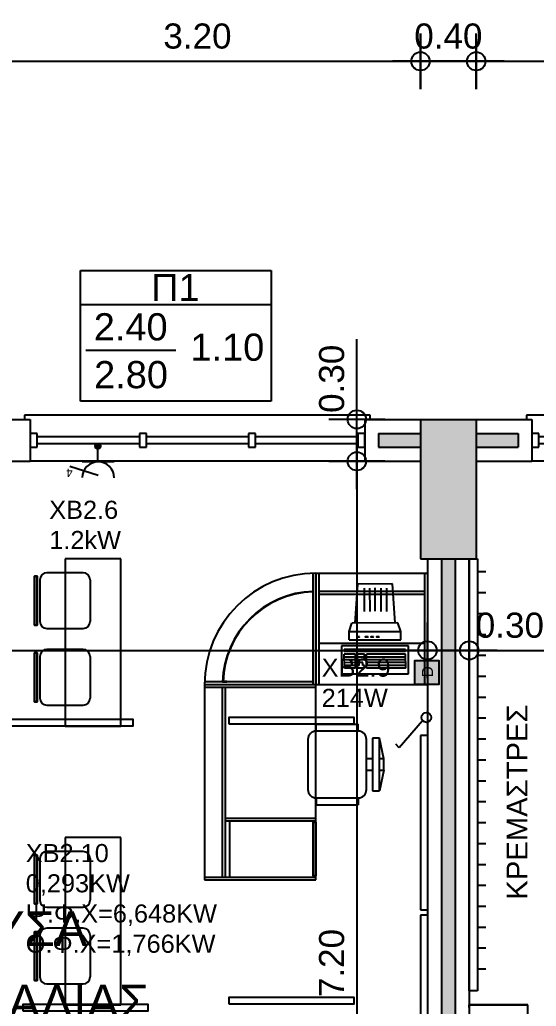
# Model space of a CAD drawing. Header units: metres. Extents: x -11 to 85, y -301 to 135.
# Drawn here: x 26.4 to 30.1, y -32.7 to -25.63 of the extents above; entities that cross this region are included whole.
import ezdxf

# ---------------------------------------------------------------- set-up
doc = ezdxf.new("R2010")
doc.units = ezdxf.units.M
doc.header["$LTSCALE"] = 0.036
doc.header["$PDMODE"] = 2
for name, color, linetype in [('arxitek borofos', 252, 'Continuous'), ('DIMBLK', 252, 'Continuous'), ('Epipla', 252, 'Continuous'), ('HLEK-SYMBOL', 3, 'Continuous'), ('HLEK_FL001_SYMBOLS', 230, 'Continuous'), ('Parathira', 252, 'Continuous')]:
    doc.layers.add(name, color=color, linetype=linetype)
doc.styles.add('COMU-N', font='arial.ttf')
doc.styles.get("Standard").update_dxf_attribs({"font": 'arial.ttf'})
doc.dimstyles.new('CADWDOT', dxfattribs={"dimscale": 0.1, "dimtxt": 1.8, "dimasz": 0.08, "dimexe": 2, "dimexo": 0, "dimgap": 0.09, "dimtad": 0, "dimrnd": 0.001, "dimzin": 0, "dimdsep": 46, "dimtxsty": 'Standard', "dimblk1": 'ARTDIM', "dimblk2": 'ARTDIM', "dimsah": 1, "dimcen": 0.09, "dimdle": 0.05, "dimse1": 1, "dimse2": 1, "dimadec": 0, "dimazin": 0, "dimtfac": 1, "dimtmove": 0, "dimatfit": 3, "dimldrblk": 'ARTDIM', "dimfxl": 2, "dimtvp": 0.9999, "dimtolj": 1, "dimtzin": 0, "dimarcsym": 0})

# ---------------------------------------------------------------- blocks, each defined once
blk = doc.blocks.new('A$C52D13D70')
at = {"layer": 'Parathira'}
for p, q in [((-0.33, 0.04), (-0.33, -2.44)), ((-0.3, 0.04), (-0.33, 0.04)), ((-0.1, 0), (-0.2, 0)), ((-0.2, 0), (-0.2, -0.05)), ((-0.1, -0.05), (-0.1, 0)), ((0, 0), (0, -2.4)), ((-0.2, -0.05), (-0.1, -0.05)), ((-0.175, -0.05), (-0.175, -0.7833)), ((-0.125, -0.05), (-0.125, -0.7833)), ((-0.1, -0.7833), (-0.2, -0.7833)), ((-0.2, -0.7833), (-0.2, -0.8333)), ((-0.2, -0.8333), (-0.1, -0.8333)), ((-0.175, -0.8333), (-0.175, -1.5667)), ((-0.125, -0.8333), (-0.125, -1.5667)), ((-0.1, -0.8333), (-0.1, -0.7833)), ((-0.1, -1.5667), (-0.2, -1.5667)), ((-0.2, -1.5667), (-0.2, -1.6167)), ((-0.2, -1.6167), (-0.1, -1.6167)), ((-0.175, -1.6167), (-0.175, -2.35)), ((-0.125, -1.6167), (-0.125, -2.35)), ((-0.1, -1.6167), (-0.1, -1.5667)), ((-0.1, -2.35), (-0.2, -2.35)), ((-0.2, -2.35), (-0.2, -2.4)), ((-0.2, -2.4), (-0.1, -2.4)), ((-0.1, -2.4), (-0.1, -2.35)), ((-0.33, -2.44), (-0.3, -2.44))]:
    blk.add_line(p, q, dxfattribs=at)
blk = doc.blocks.new('ARTDIM')
at = {"layer": 'DIMBLK'}
for p, q in [((0, -24.9975), (0, 24.9975)), ((-24.9975, 0), (24.9975, 0))]:
    blk.add_line(p, q, dxfattribs=at)
blk.add_circle((0, 0), 8.25, dxfattribs=at)
blk = doc.blocks.new('*D772')
at = {"layer": 'arxitek borofos', "color": 0, "lineweight": -2}
blk.add_line((26.0817, -25.9237), (29.2657, -25.9237), dxfattribs=at)
at = {"layer": 'Defpoints', "color": 0, "transparency": 16777216}
for p in [(29.2737, -25.9237), (26.0737, -27.0019), (29.2737, -27.0019)]:
    blk.add_point(p, dxfattribs=at)
at = {"layer": 'arxitek borofos', "color": 0, "lineweight": -2, "xscale": 0.008, "yscale": 0.008, "zscale": 0.008, "rotation": 180}
blk.add_blockref('ARTDIM', (26.0737, -25.9237), dxfattribs=at)
at = {"layer": 'arxitek borofos', "color": 0, "lineweight": -2, "xscale": 0.008, "yscale": 0.008, "zscale": 0.008}
blk.add_blockref('ARTDIM', (29.2737, -25.9237), dxfattribs=at)
at = {"layer": 'arxitek borofos', "color": 0, "insert": (27.6737, -25.7438), "char_height": 0.18, "attachment_point": 5}
blk.add_mtext('\\A1;3.20', dxfattribs=at)
blk = doc.blocks.new('*D773')
at = {"layer": 'arxitek borofos', "color": 0, "lineweight": -2}
blk.add_line((29.2817, -25.9237), (29.6657, -25.9237), dxfattribs=at)
at = {"layer": 'Defpoints', "color": 0, "transparency": 16777216}
for p in [(29.6737, -25.9237), (29.2737, -27.0019), (29.6737, -27.0019)]:
    blk.add_point(p, dxfattribs=at)
at = {"layer": 'arxitek borofos', "color": 0, "lineweight": -2, "xscale": 0.008, "yscale": 0.008, "zscale": 0.008, "rotation": 180}
blk.add_blockref('ARTDIM', (29.2737, -25.9237), dxfattribs=at)
at = {"layer": 'arxitek borofos', "color": 0, "lineweight": -2, "xscale": 0.008, "yscale": 0.008, "zscale": 0.008}
blk.add_blockref('ARTDIM', (29.6737, -25.9237), dxfattribs=at)
at = {"layer": 'arxitek borofos', "color": 0, "insert": (29.4737, -25.7438), "char_height": 0.18, "attachment_point": 5}
blk.add_mtext('\\A1;0.40', dxfattribs=at)
blk = doc.blocks.new('*D774')
at = {"layer": 'arxitek borofos', "color": 0, "lineweight": -2}
blk.add_line((29.6817, -25.9237), (32.8657, -25.9237), dxfattribs=at)
at = {"layer": 'Defpoints', "color": 0, "transparency": 16777216}
for p in [(32.8737, -25.9237), (29.6737, -27.0019), (32.8737, -27.0019)]:
    blk.add_point(p, dxfattribs=at)
at = {"layer": 'arxitek borofos', "color": 0, "lineweight": -2, "xscale": 0.008, "yscale": 0.008, "zscale": 0.008, "rotation": 180}
blk.add_blockref('ARTDIM', (29.6737, -25.9237), dxfattribs=at)
at = {"layer": 'arxitek borofos', "color": 0, "lineweight": -2, "xscale": 0.008, "yscale": 0.008, "zscale": 0.008}
blk.add_blockref('ARTDIM', (32.8737, -25.9237), dxfattribs=at)
at = {"layer": 'arxitek borofos', "color": 0, "insert": (31.2737, -25.7438), "char_height": 0.18, "attachment_point": 5}
blk.add_mtext('\\A1;3.20', dxfattribs=at)
blk = doc.blocks.new('*D868')
at = {"layer": 'arxitek borofos', "color": 0, "lineweight": -2}
blk.add_line((22.4317, -30.1503), (29.3157, -30.1503), dxfattribs=at)
at = {"layer": 'Defpoints', "color": 0, "transparency": 16777216}
for p in [(22.4237, -29.493), (29.3237, -29.493), (29.3237, -30.1503)]:
    blk.add_point(p, dxfattribs=at)
at = {"layer": 'arxitek borofos', "color": 0, "lineweight": -2, "xscale": 0.008, "yscale": 0.008, "zscale": 0.008, "rotation": 180}
blk.add_blockref('ARTDIM', (22.4237, -30.1503), dxfattribs=at)
at = {"layer": 'arxitek borofos', "color": 0, "lineweight": -2, "xscale": 0.008, "yscale": 0.008, "zscale": 0.008}
blk.add_blockref('ARTDIM', (29.3237, -30.1503), dxfattribs=at)
at = {"layer": 'arxitek borofos', "color": 0, "insert": (25.8737, -29.9703), "char_height": 0.18, "attachment_point": 5}
blk.add_mtext('\\A1;6.90', dxfattribs=at)
blk = doc.blocks.new('*D869')
at = {"layer": 'arxitek borofos', "color": 0, "lineweight": -2}
for p, q in [((29.3317, -30.1503), (29.6157, -30.1503)), ((29.6237, -30.1503), (30.1983, -30.1503))]:
    blk.add_line(p, q, dxfattribs=at)
at = {"layer": 'Defpoints', "color": 0, "transparency": 16777216}
for p in [(29.3237, -29.493), (29.6237, -29.493), (29.6237, -30.1503)]:
    blk.add_point(p, dxfattribs=at)
at = {"layer": 'arxitek borofos', "color": 0, "lineweight": -2, "xscale": 0.008, "yscale": 0.008, "zscale": 0.008, "rotation": 180}
blk.add_blockref('ARTDIM', (29.3237, -30.1503), dxfattribs=at)
at = {"layer": 'arxitek borofos', "color": 0, "lineweight": -2, "xscale": 0.008, "yscale": 0.008, "zscale": 0.008}
blk.add_blockref('ARTDIM', (29.6237, -30.1503), dxfattribs=at)
at = {"layer": 'arxitek borofos', "color": 0, "insert": (29.915, -29.9703), "char_height": 0.18, "attachment_point": 5}
blk.add_mtext('\\A1;0.30', dxfattribs=at)
blk = doc.blocks.new('*D870')
at = {"layer": 'arxitek borofos', "color": 0, "lineweight": -2}
blk.add_line((29.6317, -30.1503), (36.5157, -30.1503), dxfattribs=at)
at = {"layer": 'Defpoints', "color": 0, "transparency": 16777216}
for p in [(29.6237, -29.493), (36.5237, -29.493), (36.5237, -30.1503)]:
    blk.add_point(p, dxfattribs=at)
at = {"layer": 'arxitek borofos', "color": 0, "lineweight": -2, "xscale": 0.008, "yscale": 0.008, "zscale": 0.008, "rotation": 180}
blk.add_blockref('ARTDIM', (29.6237, -30.1503), dxfattribs=at)
at = {"layer": 'arxitek borofos', "color": 0, "lineweight": -2, "xscale": 0.008, "yscale": 0.008, "zscale": 0.008}
blk.add_blockref('ARTDIM', (36.5237, -30.1503), dxfattribs=at)
at = {"layer": 'arxitek borofos', "color": 0, "insert": (33.0737, -29.9703), "char_height": 0.18, "attachment_point": 5}
blk.add_mtext('\\A1;6.90', dxfattribs=at)
blk = doc.blocks.new('*D897')
at = {"layer": 'arxitek borofos', "color": 0, "lineweight": -2}
blk.add_line((28.8172, -28.801), (28.8172, -35.985), dxfattribs=at)
at = {"layer": 'Defpoints', "color": 0, "transparency": 16777216}
for p in [(29.2737, -28.793), (28.8172, -35.993), (29.3237, -35.993)]:
    blk.add_point(p, dxfattribs=at)
at = {"layer": 'arxitek borofos', "color": 0, "lineweight": -2, "xscale": 0.008, "yscale": 0.008, "zscale": 0.008}
for p, rotation in [((28.8172, -28.793), 90), ((28.8172, -35.993), 270)]:
    blk.add_blockref('ARTDIM', p, dxfattribs=dict(at, rotation=rotation))
at = {"layer": 'arxitek borofos', "color": 0, "insert": (28.6372, -32.393), "char_height": 0.18, "attachment_point": 5, "rotation": 90}
blk.add_mtext('\\A1;7.20', dxfattribs=at)
blk = doc.blocks.new('*D960')
at = {"layer": 'arxitek borofos', "color": 0, "lineweight": -2}
for p, q in [((28.8172, -28.493), (28.8172, -27.9184)), ((28.8172, -28.785), (28.8172, -28.501))]:
    blk.add_line(p, q, dxfattribs=at)
at = {"layer": 'Defpoints', "color": 0, "transparency": 16777216}
for p in [(28.8172, -28.493), (29.2737, -28.493), (29.2737, -28.793)]:
    blk.add_point(p, dxfattribs=at)
at = {"layer": 'arxitek borofos', "color": 0, "lineweight": -2, "xscale": 0.008, "yscale": 0.008, "zscale": 0.008}
for p, rotation in [((28.8172, -28.493), 90), ((28.8172, -28.793), 270)]:
    blk.add_blockref('ARTDIM', p, dxfattribs=dict(at, rotation=rotation))
at = {"layer": 'arxitek borofos', "color": 0, "insert": (28.6372, -28.2017), "char_height": 0.18, "attachment_point": 5, "rotation": 90}
blk.add_mtext('\\A1;0.30', dxfattribs=at)
blk = doc.blocks.new('A$C46BB3189')
at = {"layer": 'Epipla'}
for p, q in [((0.0918, 0.0592), (0.0918, 0.1192)), ((0.2418, 0.0592), (0.2418, 0.1192)), ((0.3918, 0.0592), (0.3918, 0.1192)), ((0.5418, 0.0592), (0.5418, 0.1192)), ((0.6918, 0.0592), (0.6918, 0.1192)), ((0.8418, 0.0592), (0.8418, 0.1192)), ((0.9918, 0.0592), (0.9918, 0.1192)), ((1.1418, 0.0592), (1.1418, 0.1192)), ((1.2918, 0.0592), (1.2918, 0.1192)), ((1.4418, 0.0592), (1.4418, 0.1192)), ((1.5918, 0.0592), (1.5918, 0.1192)), ((1.7418, 0.0592), (1.7418, 0.1192)), ((1.8918, 0.0592), (1.8918, 0.1192)), ((2.0418, 0.0592), (2.0418, 0.1192)), ((2.1918, 0.0592), (2.1918, 0.1192)), ((2.3418, 0.0592), (2.3418, 0.1192)), ((2.4918, 0.0592), (2.4918, 0.1192)), ((2.6418, 0.0592), (2.6418, 0.1192)), ((2.7918, 0.0592), (2.7918, 0.1192)), ((2.9418, 0.0592), (2.9418, 0.1192)), ((0, 0), (0, 0.0592)), ((0, 0.0592), (3.0983, 0.0592)), ((3.0983, 0), (0, 0)), ((3.0983, 0.0592), (3.0983, 0))]:
    blk.add_line(p, q, dxfattribs=at)
blk = doc.blocks.new('gJ6_a14')
at = {"linetype": 'Continuous'}
for p, q in [((-0.1176, 0.1119), (0.113, 0.1119)), ((0, 0.1119), (0, 0))]:
    blk.add_line(p, q, dxfattribs=at)
blk.add_arc((-0.0023, 0.2279), 0.1153, 180, 358.95657, dxfattribs=at)
blk = doc.blocks.new('*X1779')
at = {"color": 0}
for p, q in [((15.598, 2.587), (15.737, 2.727)), ((15.598, 2.622), (15.702, 2.727)), ((15.676, 2.718), (15.678, 2.721)), ((15.707, 2.714), (15.715, 2.722)), ((15.72, 2.727), (15.721, 2.728)), ((15.751, 2.722), (15.752, 2.724)), ((15.601, 2.607), (15.609, 2.616)), ((15.604, 2.646), (15.605, 2.647)), ((15.605, 2.559), (15.765, 2.719)), ((15.605, 2.577), (15.614, 2.585)), ((15.609, 2.652), (15.618, 2.66)), ((15.611, 2.547), (15.618, 2.554)), ((15.614, 2.621), (15.623, 2.63)), ((15.617, 2.536), (15.789, 2.707)), ((15.618, 2.59), (15.627, 2.599)), ((15.623, 2.665), (15.631, 2.674)), ((15.623, 2.559), (15.631, 2.568)), ((15.627, 2.634), (15.636, 2.643)), ((15.627, 2.528), (15.636, 2.537)), ((15.631, 2.603), (15.64, 2.612)), ((15.633, 2.516), (15.808, 2.691)), ((15.636, 2.678), (15.645, 2.687)), ((15.636, 2.572), (15.645, 2.581)), ((15.64, 2.647), (15.649, 2.656)), ((15.64, 2.541), (15.649, 2.55)), ((15.645, 2.616), (15.654, 2.625)), ((15.645, 2.51), (15.654, 2.519)), ((15.649, 2.691), (15.658, 2.7)), ((15.649, 2.585), (15.658, 2.594)), ((15.653, 2.501), (15.824, 2.672)), ((15.654, 2.66), (15.662, 2.669)), ((15.654, 2.554), (15.662, 2.563)), ((15.658, 2.63), (15.667, 2.638)), ((15.658, 2.523), (15.667, 2.532)), ((15.662, 2.705), (15.671, 2.714)), ((15.662, 2.599), (15.671, 2.607)), ((15.664, 2.494), (15.671, 2.501)), ((15.667, 2.674), (15.676, 2.683)), ((15.667, 2.568), (15.676, 2.577)), ((15.671, 2.643), (15.68, 2.652)), ((15.671, 2.537), (15.68, 2.546)), ((15.676, 2.489), (15.836, 2.648)), ((15.676, 2.612), (15.685, 2.621)), ((15.676, 2.506), (15.685, 2.515)), ((15.68, 2.687), (15.689, 2.696)), ((15.68, 2.581), (15.689, 2.59)), ((15.685, 2.656), (15.693, 2.665)), ((15.685, 2.55), (15.693, 2.559)), ((15.689, 2.625), (15.698, 2.634)), ((15.689, 2.519), (15.698, 2.528)), ((15.693, 2.7), (15.702, 2.709)), ((15.693, 2.594), (15.702, 2.603)), ((15.693, 2.488), (15.702, 2.497)), ((15.698, 2.669), (15.707, 2.678)), ((15.698, 2.563), (15.707, 2.572)), ((15.702, 2.638), (15.711, 2.647)), ((15.702, 2.532), (15.711, 2.541)), ((15.705, 2.482), (15.843, 2.62)), ((15.707, 2.607), (15.715, 2.616)), ((15.707, 2.501), (15.715, 2.51)), ((15.711, 2.683), (15.72, 2.691)), ((15.711, 2.577), (15.72, 2.585)), ((15.715, 2.652), (15.724, 2.66)), ((15.715, 2.546), (15.724, 2.554)), ((15.72, 2.621), (15.729, 2.63)), ((15.72, 2.515), (15.729, 2.523)), ((15.724, 2.696), (15.733, 2.705)), ((15.724, 2.59), (15.733, 2.599)), ((15.724, 2.484), (15.733, 2.493)), ((15.729, 2.665), (15.738, 2.674)), ((15.729, 2.559), (15.738, 2.568)), ((15.733, 2.634), (15.742, 2.643)), ((15.733, 2.528), (15.742, 2.537)), ((15.738, 2.709), (15.746, 2.718)), ((15.738, 2.603), (15.746, 2.612)), ((15.738, 2.497), (15.746, 2.506)), ((15.741, 2.482), (15.842, 2.584)), ((15.742, 2.678), (15.751, 2.687)), ((15.742, 2.572), (15.751, 2.581)), ((15.746, 2.647), (15.755, 2.656)), ((15.746, 2.541), (15.755, 2.55)), ((15.751, 2.616), (15.76, 2.625)), ((15.751, 2.51), (15.76, 2.519)), ((15.755, 2.691), (15.764, 2.7)), ((15.755, 2.585), (15.764, 2.594)), ((15.76, 2.66), (15.768, 2.669)), ((15.76, 2.554), (15.768, 2.563)), ((15.764, 2.63), (15.773, 2.638)), ((15.764, 2.523), (15.773, 2.532)), ((15.768, 2.705), (15.777, 2.714)), ((15.768, 2.599), (15.777, 2.607)), ((15.768, 2.493), (15.777, 2.501)), ((15.773, 2.674), (15.782, 2.683)), ((15.773, 2.568), (15.782, 2.577)), ((15.777, 2.643), (15.786, 2.652)), ((15.777, 2.537), (15.786, 2.546)), ((15.782, 2.612), (15.791, 2.621)), ((15.782, 2.506), (15.791, 2.515)), ((15.786, 2.687), (15.795, 2.696)), ((15.786, 2.581), (15.795, 2.59)), ((15.791, 2.656), (15.799, 2.665)), ((15.791, 2.55), (15.799, 2.559)), ((15.795, 2.625), (15.804, 2.634)), ((15.795, 2.519), (15.804, 2.528)), ((15.799, 2.594), (15.808, 2.603)), ((15.804, 2.669), (15.813, 2.678)), ((15.804, 2.563), (15.813, 2.572)), ((15.808, 2.638), (15.817, 2.647)), ((15.808, 2.532), (15.817, 2.541)), ((15.813, 2.607), (15.822, 2.616)), ((15.817, 2.577), (15.826, 2.585)), ((15.822, 2.652), (15.83, 2.66)), ((15.822, 2.546), (15.83, 2.554)), ((15.826, 2.621), (15.835, 2.63)), ((15.83, 2.59), (15.839, 2.599)), ((15.835, 2.559), (15.835, 2.56)), ((15.839, 2.634), (15.84, 2.635)), ((15.844, 2.603), (15.844, 2.603))]:
    blk.add_line(p, q, dxfattribs=at)
blk = doc.blocks.new('GJ6_A78')
at = {"layer": 'HLEK-SYMBOL', "color": 0, "linetype": 'Continuous'}
blk.add_circle((0, 0), 0.0989, dxfattribs=at)
at = {"layer": 'HLEK-SYMBOL', "color": 0, "xscale": 0.8, "yscale": 0.8, "zscale": 0.8}
blk.add_blockref('*X1779', (-12.576, -2.084), dxfattribs=at)
blk = doc.blocks.new('priza')
at = {"layer": 'HLEK_FL001_SYMBOLS', "rotation": 180}
blk.add_blockref('gJ6_a14', (87.4, -100.4952), dxfattribs=at)
at = {"layer": 'HLEK_FL001_SYMBOLS', "xscale": 0.1951472641207488, "yscale": 0.1951472641207488, "zscale": 0.1951472641207488}
blk.add_blockref('GJ6_A78', (87.4, -100.4953), dxfattribs=at)
blk = doc.blocks.new('priza tetrapli')
at = {"layer": 'HLEK_FL001_SYMBOLS', "ltscale": 5}
blk.add_line((444.1264, -18.901), (444.3314, -18.9664), dxfattribs=at)
at = {"layer": 'HLEK_FL001_SYMBOLS', "rotation": 180}
blk.add_blockref('priza', (531.5297, -119.6074), dxfattribs=at)
at = {"layer": 'HLEK_FL001_SYMBOLS', "ltscale": 5}
blk.add_text('4', height=0.06, dxfattribs=at).set_placement((444.3099, -18.9515))
blk = doc.blocks.new('gJ6_a1')
at = {"linetype": 'Continuous'}
for p, q in [((-0.2193, 0.2297), (-0.191, 0.2541)), ((-0.024, 0.0608), (-0.2193, 0.2297))]:
    blk.add_line(p, q, dxfattribs=at)
blk.add_circle((-0.0005, 0.0343), 0.0349, dxfattribs=at)
blk = doc.blocks.new('dimmer')
at = {"layer": 'HLEK_FL001_SYMBOLS'}
blk.add_hatch(color=11, dxfattribs=at).paths.add_polyline_path([(2263.7579, 1291.6993), (2263.5429, 1291.6993), (2263.5429, 1291.4844), (2263.7579, 1291.4844)])
blk.add_lwpolyline([(2263.5429, 1291.6993), (2263.7579, 1291.6993), (2263.7579, 1291.4844), (2263.5429, 1291.4844)], close=True, dxfattribs=at)
blk.add_text('D', height=0.1, dxfattribs=at).set_placement((2263.6057, 1291.5361))
blk = doc.blocks.new('dimmer1')
at = {"layer": 'HLEK_FL001_SYMBOLS'}
blk.add_line((2318.1609, 1255.9928), (2317.9681, 1255.9928), dxfattribs=at)
at = {"layer": 'HLEK_FL001_SYMBOLS', "xscale": 0.8000000000000114, "yscale": 0.8000000000000114, "zscale": 0.8000000000000114}
blk.add_blockref('dimmer', (507.3271, 222.7235), dxfattribs=at)

msp = doc.modelspace()

# ---------------------------------------------------------------- hatches: boundary and pattern name
at = {"layer": 'arxitek borofos'}
for points in [[(29.6737, -28.493), (29.2737, -28.493), (29.2737, -29.493), (29.6737, -29.493)], [(29.2737, -28.593), (28.9737, -28.593), (28.9737, -28.693), (29.2737, -28.693)], [(29.9737, -28.593), (29.6737, -28.593), (29.6737, -28.693), (29.9737, -28.693)], [(29.5237, -29.493), (29.4237, -29.493), (29.4237, -36.093), (29.0737, -36.093), (29.0737, -36.193), (29.9625, -36.193), (29.9625, -36.093), (29.5237, -36.093)]]:
    msp.add_hatch(color=256, dxfattribs=at).paths.add_polyline_path(points)

# ---------------------------------------------------------------- linework, layer by layer
for p, q in [((26.8342, -28.363), (26.8342, -27.4254)), ((26.8342, -27.4254), (28.2015, -27.4254)), ((28.2015, -27.4254), (28.2015, -28.363)), ((28.2015, -27.6711), (26.8342, -27.6711)), ((26.8732, -27.9966), (27.5191, -27.9966)), ((28.2015, -28.363), (26.8342, -28.363)), ((26.0737, -28.493), (26.4737, -28.493)), ((26.4737, -28.493), (26.4737, -28.793)), ((28.8737, -28.493), (28.8737, -28.793)), ((28.8737, -28.493), (29.2737, -28.493)), ((29.2737, -28.493), (29.2737, -29.493)), ((29.2737, -28.493), (29.6737, -28.493)), ((29.6737, -28.493), (29.6737, -29.493)), ((29.6737, -28.493), (30.0737, -28.493)), ((30.0737, -28.493), (30.0737, -28.793)), ((28.9737, -28.593), (29.2737, -28.593)), ((28.9737, -28.593), (28.9737, -28.693)), ((29.6737, -28.593), (29.9737, -28.593)), ((29.9737, -28.593), (29.9737, -28.693)), ((28.9737, -28.693), (29.2737, -28.693)), ((29.6737, -28.693), (29.9737, -28.693)), ((26.0737, -28.793), (26.4737, -28.793)), ((28.8737, -28.793), (29.2737, -28.793)), ((29.6737, -28.793), (30.0737, -28.793)), ((27.1237, -29.493), (26.7237, -29.493)), ((26.7237, -29.493), (26.7237, -30.693)), ((27.1237, -30.693), (27.1237, -29.493)), ((29.2737, -29.493), (29.6737, -29.493)), ((29.3237, -29.493), (29.3237, -35.993)), ((29.4237, -29.493), (29.4237, -36.093)), ((29.5237, -29.493), (29.5237, -36.093)), ((29.6237, -29.493), (29.6237, -35.993)), ((26.5237, -29.643), (26.5237, -29.943)), ((26.5437, -29.643), (26.5437, -29.943)), ((26.8537, -29.593), (26.5937, -29.593)), ((26.9037, -29.643), (26.9037, -29.943)), ((28.5037, -30.3962), (28.5037, -29.5962)), ((28.5237, -29.5962), (28.5237, -30.3962)), ((28.5237, -29.5962), (29.3237, -29.5962)), ((28.5237, -30.3962), (28.5237, -29.5962)), ((28.5437, -29.5962), (28.5437, -30.3962)), ((29.3037, -29.5962), (29.3037, -30.3962)), ((29.3237, -29.5962), (29.3237, -30.3962)), ((28.5437, -29.7246), (29.3037, -29.7246)), ((28.8218, -29.6738), (28.8022, -29.9538)), ((29.0718, -29.6734), (28.8218, -29.6738)), ((29.0922, -29.9534), (29.0718, -29.6734)), ((28.5437, -29.746), (29.3037, -29.746)), ((26.5937, -29.993), (26.8537, -29.993)), ((28.7623, -30.0139), (28.7822, -29.9538)), ((29.1122, -29.9534), (28.7822, -29.9538)), ((29.1323, -30.0133), (29.1122, -29.9534)), ((28.7623, -30.0139), (29.1323, -30.0133)), ((28.7624, -30.0739), (28.7623, -30.0139)), ((28.7624, -30.0739), (29.1324, -30.0733)), ((29.1324, -30.0733), (29.1323, -30.0133)), ((26.8537, -30.143), (26.5937, -30.143)), ((29.3037, -30.1015), (28.5437, -30.1015)), ((29.1872, -30.1174), (28.7072, -30.1181)), ((28.7072, -30.1181), (28.7075, -30.3181)), ((29.1673, -30.1424, 0.0001), (28.7273, -30.1431, 0.0001)), ((28.7273, -30.1581, 0.0001), (28.7273, -30.1431, 0.0001)), ((29.1673, -30.1574, 0.0001), (29.1673, -30.1424, 0.0001)), ((29.1875, -30.3174), (29.1872, -30.1174)), ((26.5237, -30.193), (26.5237, -30.493)), ((26.5437, -30.193), (26.5437, -30.493)), ((26.9037, -30.193), (26.9037, -30.493)), ((29.1673, -30.1574, 0.0001), (28.7273, -30.1581, 0.0001)), ((28.8073, -30.1779, 0.0001), (28.7273, -30.1781, 0.0001)), ((28.7275, -30.2781, 0.0001), (28.7273, -30.1781, 0.0001)), ((28.8074, -30.1979, 0.0001), (28.7274, -30.1981, 0.0001)), ((28.8074, -30.2179, 0.0001), (28.7274, -30.2181, 0.0001)), ((28.8075, -30.2779, 0.0001), (28.8073, -30.1779, 0.0001)), ((28.8224, -30.2179, 0.0001), (28.8223, -30.1779, 0.0001)), ((28.8723, -30.1779, 0.0001), (28.8223, -30.1779, 0.0001)), ((28.8724, -30.1979, 0.0001), (28.8224, -30.1979, 0.0001)), ((28.8724, -30.2179, 0.0001), (28.8224, -30.2179, 0.0001)), ((28.8724, -30.2179, 0.0001), (28.8723, -30.1779, 0.0001)), ((29.1673, -30.1774, 0.0001), (28.8873, -30.1778, 0.0001)), ((28.8875, -30.2778, 0.0001), (28.8873, -30.1778, 0.0001)), ((29.1674, -30.1974, 0.0001), (28.8874, -30.1978, 0.0001)), ((29.1674, -30.2174, 0.0001), (28.8874, -30.2178, 0.0001)), ((29.1675, -30.2774, 0.0001), (29.1673, -30.1774, 0.0001)), ((28.8074, -30.2379, 0.0001), (28.7274, -30.2381, 0.0001)), ((28.8074, -30.2579, 0.0001), (28.7274, -30.2581, 0.0001)), ((28.8075, -30.2779, 0.0001), (28.7275, -30.2781, 0.0001)), ((28.8349, -30.2579, 0.0001), (28.8224, -30.2579, 0.0001)), ((28.8225, -30.2779, 0.0001), (28.8224, -30.2579, 0.0001)), ((28.8725, -30.2779, 0.0001), (28.8225, -30.2779, 0.0001)), ((28.8349, -30.2579, 0.0001), (28.8349, -30.2379, 0.0001)), ((28.8599, -30.2379, 0.0001), (28.8349, -30.2379, 0.0001)), ((28.8599, -30.2579, 0.0001), (28.8599, -30.2379, 0.0001)), ((28.8724, -30.2579, 0.0001), (28.8599, -30.2579, 0.0001)), ((28.8725, -30.2779, 0.0001), (28.8724, -30.2579, 0.0001)), ((29.1674, -30.2374, 0.0001), (28.8874, -30.2378, 0.0001)), ((29.1674, -30.2574, 0.0001), (28.8874, -30.2578, 0.0001)), ((29.1675, -30.2774, 0.0001), (28.8875, -30.2778, 0.0001)), ((28.7075, -30.3181), (29.1875, -30.3174)), ((28.5037, -30.3762), (27.7237, -30.3762)), ((28.5237, -30.3962), (27.7237, -30.3962)), ((28.5237, -30.3962), (27.7237, -30.3962)), ((27.7237, -30.3962), (27.7237, -31.7962)), ((28.5237, -30.4162), (27.7237, -30.4162)), ((27.8521, -30.4162), (27.8521, -31.7762)), ((27.854, -30.3762), (27.884, -30.3762)), ((27.884, -30.3732), (27.8571, -30.3732)), ((27.8735, -30.4162), (27.8735, -31.7762)), ((27.884, -30.3762), (27.884, -30.3732)), ((29.3237, -30.3962), (28.5237, -30.3962)), ((28.5237, -31.7962), (28.5237, -30.3962)), ((26.5937, -30.543), (26.8537, -30.543)), ((26.7237, -30.693), (27.1237, -30.693)), ((28.5261, -30.7286), (28.5261, -30.6786)), ((28.5261, -30.6786), (28.8261, -30.6786)), ((28.8261, -30.7286), (28.8261, -30.6786)), ((28.8261, -30.7286), (28.5261, -30.7286)), ((28.9301, -30.7786), (28.9301, -31.1586)), ((28.9801, -30.7786), (28.9301, -30.7786)), ((29.0101, -30.9286), (28.9801, -30.7786)), ((28.9801, -31.1586), (28.9801, -30.7786)), ((29.3237, -30.7605), (29.2737, -30.7605)), ((29.2737, -30.7605), (29.2737, -32.0105)), ((28.4661, -30.7886), (28.4661, -31.1486)), ((28.8861, -31.1486), (28.8861, -30.7886)), ((28.9301, -30.9286), (28.8861, -30.9286)), ((29.0101, -30.9286), (28.9801, -30.9286)), ((29.0101, -31.0086), (29.0101, -30.9286)), ((28.8861, -31.0086), (28.9301, -31.0086)), ((28.9801, -31.0086), (29.0101, -31.0086)), ((29.0101, -31.0086), (28.9801, -31.1586)), ((28.5261, -31.2086), (28.5261, -31.2586)), ((28.5261, -31.2086), (28.8261, -31.2086)), ((28.8261, -31.2086), (28.8261, -31.2586)), ((28.9301, -31.1586), (28.9801, -31.1586)), ((28.5261, -31.2586), (28.8261, -31.2586)), ((28.5238, -31.3565), (27.8735, -31.3565)), ((28.5238, -31.3761), (27.8735, -31.3761)), ((27.9026, -31.3761), (27.9026, -31.7762)), ((28.5037, -31.3761), (28.5037, -31.7762)), ((28.5037, -31.7672), (28.5037, -31.3822)), ((28.5037, -31.3822), (28.5239, -31.3822)), ((28.5238, -31.3761), (28.5238, -31.3565)), ((28.5239, -31.3822), (28.5239, -31.7672)), ((27.1237, -31.493), (26.7237, -31.493)), ((26.7237, -31.493), (26.7237, -32.693)), ((27.1237, -32.693), (27.1237, -31.493)), ((26.8537, -31.593), (26.5937, -31.593)), ((26.5237, -31.643), (26.5237, -31.943)), ((26.5437, -31.643), (26.5437, -31.943)), ((26.9037, -31.643), (26.9037, -31.943)), ((27.7237, -31.7762), (28.5237, -31.7762)), ((28.5239, -31.7672), (28.5037, -31.7672)), ((27.7237, -31.7962), (28.5237, -31.7962)), ((26.5937, -31.993), (26.8537, -31.993)), ((29.2737, -32.0105), (29.3237, -32.0105)), ((29.3237, -32.0505), (29.2737, -32.0505)), ((29.2737, -32.0505), (29.2737, -34.5505)), ((26.5237, -32.193), (26.5237, -32.493)), ((26.5437, -32.193), (26.5437, -32.493)), ((26.8537, -32.143), (26.5937, -32.143)), ((26.9037, -32.193), (26.9037, -32.493)), ((26.5937, -32.543), (26.8537, -32.543)), ((27.1237, -32.693), (26.7237, -32.693)), ((26.7237, -32.693), (27.1237, -32.693)), ((29.6237, -32.693), (30.0437, -32.693)), ((30.0437, -32.693), (29.6237, -32.693)), ((30.0437, -32.693), (29.6237, -32.693)), ((29.6237, -32.693), (30.0437, -32.693)), ((29.6237, -32.713), (29.6237, -32.693)), ((30.0437, -33.893), (30.0437, -32.693))]:
    msp.add_line(p, q, dxfattribs=at)
at = {"layer": 'arxitek borofos', "extrusion": (-0.000254389, 0.17579, 0.984428)}
for p, q in [((28.8687, -29.7028, 0.2954), (28.8697, -29.8702, 0.3253)), ((28.9088, -29.7028, 0.2954), (28.9098, -29.8701, 0.3253)), ((28.9455, -29.702, 0.2951), (28.9466, -29.8693, 0.325)), ((28.989, -29.7027, 0.2954), (28.99, -29.87, 0.3253)), ((29.0291, -29.7026, 0.2954), (29.0301, -29.87, 0.3253))]:
    msp.add_line(p, q, dxfattribs=at)
at = {"layer": 'arxitek borofos'}
for centre, radius, start, end in [((26.5937, -29.643), 0.05, 90, 180), ((26.8537, -29.643), 0.05, 0, 90), ((28.5237, -30.3962), 0.8, 90, 180), ((28.5237, -30.3962), 0.67, 91.71058, 178.28942), ((28.5237, -30.3962), 0.667, 91.97611, 178.28942), ((26.5937, -29.943), 0.05, 180, 270), ((26.8537, -29.943), 0.05, 270, 0), ((26.5937, -30.193), 0.05, 90, 180), ((26.8537, -30.193), 0.05, 0, 90), ((26.5937, -30.493), 0.05, 180, 270), ((26.8537, -30.493), 0.05, 270, 0), ((28.5261, -30.7886), 0.06, 90, 180), ((28.8261, -30.7886), 0.06, 360, 90), ((28.5261, -31.1486), 0.06, 180, 270), ((28.8261, -31.1486), 0.06, 270, 0), ((26.5937, -31.643), 0.05, 90, 180), ((26.8537, -31.643), 0.05, 0, 90), ((26.5937, -31.943), 0.05, 180, 270), ((26.8537, -31.943), 0.05, 270, 0), ((26.5937, -32.193), 0.05, 90, 180), ((26.8537, -32.193), 0.05, 0, 90), ((26.5937, -32.493), 0.05, 180, 270), ((26.8537, -32.493), 0.05, 270, 0)]:
    msp.add_arc(centre, radius, start, end, dxfattribs=at)
for points in [[(26.5037, -29.618, 0.8), (26.5237, -29.618, 0.8), (26.5237, -29.618, 0.62), (26.5037, -29.618, 0.62)], [(26.5237, -29.618, 0.62), (26.5037, -29.618, 0.62), (26.5037, -29.968, 0.62), (26.5237, -29.968, 0.62)], [(26.5037, -29.618, 0.62), (26.5037, -29.618, 0.8), (26.5037, -29.968, 0.8), (26.5037, -29.968, 0.62)], [(26.5037, -29.618, 0.8), (26.5237, -29.618, 0.8), (26.5237, -29.968, 0.8), (26.5037, -29.968, 0.8)], [(26.5237, -29.618, 0.8), (26.5237, -29.618, 0.62), (26.5237, -29.968, 0.62), (26.5237, -29.968, 0.8)], [(26.5037, -29.968, 0.8), (26.5237, -29.968, 0.8), (26.5237, -29.968, 0.62), (26.5037, -29.968, 0.62)], [(28.8372, -30.0535, 0.03), (28.8172, -30.0536, 0.03), (28.8172, -30.0536, 0.015), (28.8372, -30.0535, 0.015)], [(28.8972, -30.0534, 0.03), (28.8772, -30.0535, 0.03), (28.8772, -30.0535, 0.015), (28.8972, -30.0534, 0.015)], [(28.9372, -30.0534, 0.03), (28.9172, -30.0534, 0.03), (28.9172, -30.0534, 0.015), (28.9372, -30.0534, 0.015)], [(28.9772, -30.0533, 0.03), (28.9572, -30.0534, 0.03), (28.9572, -30.0534, 0.015), (28.9772, -30.0533, 0.015)], [(26.5037, -30.168, 0.8), (26.5237, -30.168, 0.8), (26.5237, -30.168, 0.62), (26.5037, -30.168, 0.62)], [(26.5237, -30.168, 0.62), (26.5037, -30.168, 0.62), (26.5037, -30.518, 0.62), (26.5237, -30.518, 0.62)], [(26.5037, -30.168, 0.62), (26.5037, -30.168, 0.8), (26.5037, -30.518, 0.8), (26.5037, -30.518, 0.62)], [(26.5037, -30.168, 0.8), (26.5237, -30.168, 0.8), (26.5237, -30.518, 0.8), (26.5037, -30.518, 0.8)], [(26.5237, -30.168, 0.8), (26.5237, -30.168, 0.62), (26.5237, -30.518, 0.62), (26.5237, -30.518, 0.8)], [(26.5037, -30.518, 0.8), (26.5237, -30.518, 0.8), (26.5237, -30.518, 0.62), (26.5037, -30.518, 0.62)], [(26.5037, -31.618, 0.8), (26.5237, -31.618, 0.8), (26.5237, -31.618, 0.62), (26.5037, -31.618, 0.62)], [(26.5237, -31.618, 0.62), (26.5037, -31.618, 0.62), (26.5037, -31.968, 0.62), (26.5237, -31.968, 0.62)], [(26.5037, -31.618, 0.62), (26.5037, -31.618, 0.8), (26.5037, -31.968, 0.8), (26.5037, -31.968, 0.62)], [(26.5037, -31.618, 0.8), (26.5237, -31.618, 0.8), (26.5237, -31.968, 0.8), (26.5037, -31.968, 0.8)], [(26.5237, -31.618, 0.8), (26.5237, -31.618, 0.62), (26.5237, -31.968, 0.62), (26.5237, -31.968, 0.8)], [(26.5037, -31.968, 0.8), (26.5237, -31.968, 0.8), (26.5237, -31.968, 0.62), (26.5037, -31.968, 0.62)], [(26.5037, -32.168, 0.8), (26.5237, -32.168, 0.8), (26.5237, -32.168, 0.62), (26.5037, -32.168, 0.62)], [(26.5237, -32.168, 0.62), (26.5037, -32.168, 0.62), (26.5037, -32.518, 0.62), (26.5237, -32.518, 0.62)], [(26.5037, -32.168, 0.62), (26.5037, -32.168, 0.8), (26.5037, -32.518, 0.8), (26.5037, -32.518, 0.62)], [(26.5037, -32.168, 0.8), (26.5237, -32.168, 0.8), (26.5237, -32.518, 0.8), (26.5037, -32.518, 0.8)], [(26.5237, -32.168, 0.8), (26.5237, -32.168, 0.62), (26.5237, -32.518, 0.62), (26.5237, -32.518, 0.8)], [(26.5037, -32.518, 0.8), (26.5237, -32.518, 0.8), (26.5237, -32.518, 0.62), (26.5037, -32.518, 0.62)]]:
    msp.add_3dface(points, dxfattribs=at)
at = {"layer": 'HLEK_FL001_SYMBOLS'}
for points in [[(26.3161, -30.693), (26.3161, -30.643), (27.2105, -30.643), (27.2105, -30.693)], [(27.9016, -30.6786), (27.9016, -30.6286), (28.796, -30.6286), (28.796, -30.6786)], [(26.4237, -32.7381), (26.4237, -32.6881), (27.3181, -32.6881), (27.3181, -32.7381)], [(27.9, -32.6881), (27.9, -32.6381), (28.7944, -32.6381), (28.7944, -32.6881)]]:
    msp.add_lwpolyline(points, close=True, dxfattribs=at)

# ---------------------------------------------------------------- block references
at = {"layer": 'arxitek borofos', "rotation": 270}
for name, p in [('A$C52D13D70', (28.8737, -28.793)), ('A$C52D13D70', (32.4737, -28.793)), ('A$C46BB3189', (29.6237, -29.493))]:
    msp.add_blockref(name, p, dxfattribs=at)
at = {"layer": 'HLEK_FL001_SYMBOLS'}
for name, p, rotation in [('priza tetrapli', (471.0889, -47.7971), 180), ('dimmer1', (1285.316, -2348.5553), 90), ('gJ6_a1', (29.35, -30.6307), 90)]:
    msp.add_blockref(name, p, dxfattribs=dict(at, rotation=rotation))

# ---------------------------------------------------------------- texts
at = {"layer": 'arxitek borofos', "style": 'COMU-N'}
for s, height, p in [('Π1', 0.195, (27.3415, -27.6438)), ('2.40', 0.195, (26.9298, -27.9261)), ('1.10', 0.195, (27.6231, -28.0723)), ('2.80', 0.195, (26.9322, -28.2691)), ('ΑΙΘΟΥΣΑ ', 0.25, (25.3288, -32.2712)), ('ΔΙΔΑΣΚΑΛΙΑΣ', 0.25, (25.0702, -32.7973))]:
    msp.add_text(s, height=height, dxfattribs=at).set_placement(p)
at = {"layer": 'arxitek borofos', "linetype": 'Continuous'}
msp.add_text('ΚΡΕΜΑΣΤΡΕΣ', height=0.15, rotation=90, dxfattribs=at).set_placement((30.0414, -31.938))
at = {"layer": 'HLEK_FL001_SYMBOLS', "char_height": 0.13, "attachment_point": 1, "style": 'COMU-N'}
for s, width, insert in [('{\\fArial|b0|i0|c161|p34;ΧΒ2.6\\P1.2}kW', 0.913105, (26.6104, -29.0763)), ('ΧΒ2.9\\P214W', 1.4, (28.5648, -30.2088)), ('XB2.10\\P0,293KW\\PΨ.Φ.Χ=6,648KW\\PΘ.Φ.Χ=1,766ΚW', 1.75, (26.442, -31.539))]:
    msp.add_mtext_dynamic_manual_height_columns(s, width=width, gutter_width=0.65, heights=[0], dxfattribs=dict(at, insert=insert))

# ---------------------------------------------------------------- dimensions: what is measured, and where the dimension line sits
at = {"layer": 'arxitek borofos'}
for base, p1, p2, picture, middle in [((29.2737, -25.9237), (26.0737, -27.0019), (29.2737, -27.0019), '*D772', (27.6737, -25.7438)), ((32.8737, -25.9237), (29.6737, -27.0019), (32.8737, -27.0019), '*D774', (31.2737, -25.7438)), ((29.3237, -30.1503), (22.4237, -29.493), (29.3237, -29.493), '*D868', (25.8737, -29.9703)), ((29.6237, -30.1503), (29.3237, -29.493), (29.6237, -29.493), '*D869', (29.915, -29.9703)), ((36.5237, -30.1503), (29.6237, -29.493), (36.5237, -29.493), '*D870', (33.0737, -29.9703))]:
    dim = msp.add_linear_dim(base=base, p1=p1, p2=p2, dimstyle='CADWDOT', dxfattribs=at)
    dim.commit()
    dim.dimension.update_dxf_attribs({"geometry": picture, "text_midpoint": middle})
dim = msp.add_linear_dim(base=(29.6737, -25.9237), p1=(29.2737, -27.0019), p2=(29.6737, -27.0019), dimstyle='CADWDOT', dxfattribs=at)
dim.commit()
dim.dimension.update_dxf_attribs({"geometry": '*D773', "text_midpoint": (29.4737, -25.9237), "dimtype": 160})
for base, p2, picture, middle in [((28.8172, -28.493), (29.2737, -28.493), '*D960', (28.6372, -28.2017)), ((28.8172, -35.993), (29.3237, -35.993), '*D897', (28.6372, -32.393))]:
    dim = msp.add_linear_dim(base=base, p1=(29.2737, -28.793), p2=p2, angle=90, dimstyle='CADWDOT', dxfattribs=at)
    dim.commit()
    dim.dimension.update_dxf_attribs({"geometry": picture, "text_midpoint": middle})

doc.saveas('drawing.dxf')
